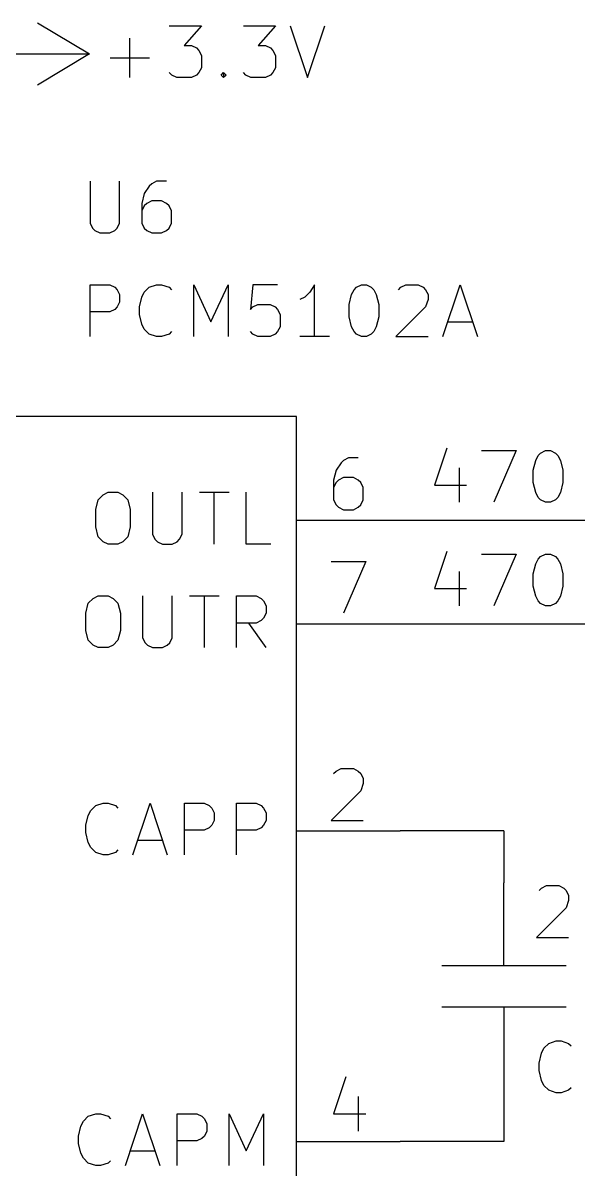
# Model space of a CAD drawing. Header units: inches. Extents: x 0.4 to 16.1, y -11.3 to -0.4.
# Drawn here: x 4.236 to 4.772, y -10.076 to -8.97 of the extents above; entities that cross this region are included whole.
import ezdxf

# ---------------------------------------------------------------- set-up
doc = ezdxf.new("R2010")
doc.units = ezdxf.units.IN
doc.header["$MEASUREMENT"] = 0
for name, color, linetype in [('GREENSIXTYFIVE', 129, 'CONTINUOUS'), ('LIGHTGREEN', 92, 'CONTINUOUS'), ('LIGHTRED', 12, 'CONTINUOUS'), ('RED', 14, 'CONTINUOUS'), ('WHITE', 250, 'CONTINUOUS')]:
    doc.layers.add(name, color=color, linetype=linetype)

msp = doc.modelspace()

# ---------------------------------------------------------------- linework, layer by layer
at = {"layer": 'GREENSIXTYFIVE', "linetype": 'CONTINUOUS'}
for p, q in [((4.3771, -8.9728), (4.4081, -8.9728)), ((4.3771, -8.9728), (4.4081, -8.9728)), ((4.4081, -8.9728), (4.3914, -8.9919)), ((4.4081, -8.9728), (4.3914, -8.9919)), ((4.4486, -8.9728), (4.4795, -8.9728)), ((4.4486, -8.9728), (4.4795, -8.9728)), ((4.4795, -8.9728), (4.4629, -8.9919)), ((4.4795, -8.9728), (4.4629, -8.9919)), ((4.4938, -8.9728), (4.5105, -9.0228)), ((4.4938, -8.9728), (4.5105, -9.0228)), ((4.5105, -9.0228), (4.5271, -8.9728)), ((4.5105, -9.0228), (4.5271, -8.9728)), ((4.339, -9.0228), (4.339, -8.9847)), ((4.339, -9.0228), (4.339, -8.9847)), ((4.3914, -8.9919), (4.3986, -8.9919)), ((4.3914, -8.9919), (4.3986, -8.9919)), ((4.3986, -8.9919), (4.4033, -8.9942)), ((4.3986, -8.9919), (4.4033, -8.9942)), ((4.4033, -8.9942), (4.4057, -8.9966)), ((4.4033, -8.9942), (4.4057, -8.9966)), ((4.4629, -8.9919), (4.47, -8.9919)), ((4.4629, -8.9919), (4.47, -8.9919)), ((4.47, -8.9919), (4.4748, -8.9942)), ((4.47, -8.9919), (4.4748, -8.9942)), ((4.4748, -8.9942), (4.4771, -8.9966)), ((4.4748, -8.9942), (4.4771, -8.9966)), ((4.32, -9.0038), (4.3581, -9.0038)), ((4.32, -9.0038), (4.3581, -9.0038)), ((4.4057, -8.9966), (4.4081, -9.0014)), ((4.4057, -8.9966), (4.4081, -9.0014)), ((4.4081, -9.0014), (4.4081, -9.0133)), ((4.4081, -9.0014), (4.4081, -9.0133)), ((4.4771, -8.9966), (4.4795, -9.0014)), ((4.4771, -8.9966), (4.4795, -9.0014)), ((4.4795, -9.0014), (4.4795, -9.0133)), ((4.4795, -9.0014), (4.4795, -9.0133)), ((4.4081, -9.0133), (4.4057, -9.018)), ((4.4081, -9.0133), (4.4057, -9.018)), ((4.4795, -9.0133), (4.4771, -9.018)), ((4.4795, -9.0133), (4.4771, -9.018)), ((4.3795, -9.0204), (4.3771, -9.018)), ((4.3795, -9.0204), (4.3771, -9.018)), ((4.3843, -9.0228), (4.3795, -9.0204)), ((4.3843, -9.0228), (4.3795, -9.0204)), ((4.3986, -9.0228), (4.3843, -9.0228)), ((4.3986, -9.0228), (4.3843, -9.0228)), ((4.4033, -9.0204), (4.3986, -9.0228)), ((4.4033, -9.0204), (4.3986, -9.0228)), ((4.4057, -9.018), (4.4033, -9.0204)), ((4.4057, -9.018), (4.4033, -9.0204)), ((4.4271, -9.0204), (4.4295, -9.018)), ((4.4271, -9.0204), (4.4295, -9.018)), ((4.4295, -9.0228), (4.4271, -9.0204)), ((4.4295, -9.0228), (4.4271, -9.0204)), ((4.4295, -9.018), (4.4319, -9.0204)), ((4.4295, -9.018), (4.4295, -9.0228)), ((4.4295, -9.018), (4.4319, -9.0204)), ((4.4295, -9.018), (4.4295, -9.0228)), ((4.4319, -9.0204), (4.4295, -9.0228)), ((4.4319, -9.0204), (4.4295, -9.0228)), ((4.451, -9.0204), (4.4486, -9.018)), ((4.451, -9.0204), (4.4486, -9.018)), ((4.4557, -9.0228), (4.451, -9.0204)), ((4.4557, -9.0228), (4.451, -9.0204)), ((4.47, -9.0228), (4.4557, -9.0228)), ((4.47, -9.0228), (4.4557, -9.0228)), ((4.4748, -9.0204), (4.47, -9.0228)), ((4.4748, -9.0204), (4.47, -9.0228)), ((4.4771, -9.018), (4.4748, -9.0204)), ((4.4771, -9.018), (4.4748, -9.0204)), ((4.3007, -9.1228), (4.3007, -9.1633)), ((4.3007, -9.1228), (4.3007, -9.1633)), ((4.3292, -9.1633), (4.3292, -9.1228)), ((4.3292, -9.1633), (4.3292, -9.1228)), ((4.3578, -9.1276), (4.353, -9.1347)), ((4.3578, -9.1276), (4.353, -9.1347)), ((4.3602, -9.1252), (4.3578, -9.1276)), ((4.3602, -9.1252), (4.3578, -9.1276)), ((4.3649, -9.1228), (4.3602, -9.1252)), ((4.3649, -9.1228), (4.3602, -9.1252)), ((4.3745, -9.1228), (4.3649, -9.1228)), ((4.3745, -9.1228), (4.3649, -9.1228)), ((4.353, -9.1347), (4.3507, -9.1442)), ((4.353, -9.1347), (4.3507, -9.1442)), ((4.3507, -9.1442), (4.3507, -9.1633)), ((4.3507, -9.1442), (4.3507, -9.1633)), ((4.353, -9.1466), (4.3507, -9.1514)), ((4.353, -9.1466), (4.3507, -9.1514)), ((4.3554, -9.1442), (4.353, -9.1466)), ((4.3554, -9.1442), (4.353, -9.1466)), ((4.3602, -9.1419), (4.3554, -9.1442)), ((4.3602, -9.1419), (4.3554, -9.1442)), ((4.3697, -9.1419), (4.3602, -9.1419)), ((4.3697, -9.1419), (4.3602, -9.1419)), ((4.3745, -9.1442), (4.3697, -9.1419)), ((4.3745, -9.1442), (4.3697, -9.1419)), ((4.3769, -9.1466), (4.3745, -9.1442)), ((4.3769, -9.1466), (4.3745, -9.1442)), ((4.3792, -9.1514), (4.3769, -9.1466)), ((4.3792, -9.1514), (4.3769, -9.1466)), ((4.3792, -9.1633), (4.3792, -9.1514)), ((4.3792, -9.1633), (4.3792, -9.1514)), ((4.3007, -9.1633), (4.303, -9.168)), ((4.3007, -9.1633), (4.303, -9.168)), ((4.303, -9.168), (4.3054, -9.1704)), ((4.303, -9.168), (4.3054, -9.1704)), ((4.3054, -9.1704), (4.3102, -9.1728)), ((4.3054, -9.1704), (4.3102, -9.1728)), ((4.3197, -9.1728), (4.3245, -9.1704)), ((4.3197, -9.1728), (4.3245, -9.1704)), ((4.3245, -9.1704), (4.3269, -9.168)), ((4.3245, -9.1704), (4.3269, -9.168)), ((4.3269, -9.168), (4.3292, -9.1633)), ((4.3269, -9.168), (4.3292, -9.1633)), ((4.3507, -9.1633), (4.353, -9.168)), ((4.3507, -9.1633), (4.353, -9.168)), ((4.353, -9.168), (4.3554, -9.1704)), ((4.353, -9.168), (4.3554, -9.1704)), ((4.3554, -9.1704), (4.3602, -9.1728)), ((4.3554, -9.1704), (4.3602, -9.1728)), ((4.3697, -9.1728), (4.3745, -9.1704)), ((4.3697, -9.1728), (4.3745, -9.1704)), ((4.3745, -9.1704), (4.3769, -9.168)), ((4.3745, -9.1704), (4.3769, -9.168)), ((4.3769, -9.168), (4.3792, -9.1633)), ((4.3769, -9.168), (4.3792, -9.1633)), ((4.3102, -9.1728), (4.3197, -9.1728)), ((4.3102, -9.1728), (4.3197, -9.1728)), ((4.3602, -9.1728), (4.3697, -9.1728)), ((4.3602, -9.1728), (4.3697, -9.1728)), ((4.3007, -9.2728), (4.3007, -9.2228)), ((4.3007, -9.2228), (4.3197, -9.2228)), ((4.3007, -9.2728), (4.3007, -9.2228)), ((4.3007, -9.2228), (4.3197, -9.2228)), ((4.3197, -9.2228), (4.3245, -9.2252)), ((4.3197, -9.2228), (4.3245, -9.2252)), ((4.3245, -9.2252), (4.3269, -9.2276)), ((4.3245, -9.2252), (4.3269, -9.2276)), ((4.3269, -9.2276), (4.3292, -9.2323)), ((4.3269, -9.2276), (4.3292, -9.2323)), ((4.353, -9.2299), (4.3578, -9.2252)), ((4.353, -9.2299), (4.3578, -9.2252)), ((4.3578, -9.2252), (4.3649, -9.2228)), ((4.3578, -9.2252), (4.3649, -9.2228)), ((4.3649, -9.2228), (4.3697, -9.2228)), ((4.3649, -9.2228), (4.3697, -9.2228)), ((4.3697, -9.2228), (4.3769, -9.2252)), ((4.3697, -9.2228), (4.3769, -9.2252)), ((4.3769, -9.2252), (4.3792, -9.2276)), ((4.3769, -9.2252), (4.3792, -9.2276)), ((4.4007, -9.2728), (4.4007, -9.2228)), ((4.4007, -9.2228), (4.4173, -9.2585)), ((4.4007, -9.2728), (4.4007, -9.2228)), ((4.4007, -9.2228), (4.4173, -9.2585)), ((4.4173, -9.2585), (4.434, -9.2228)), ((4.4173, -9.2585), (4.434, -9.2228)), ((4.434, -9.2228), (4.434, -9.2728)), ((4.434, -9.2228), (4.434, -9.2728)), ((4.4578, -9.2228), (4.4554, -9.2466)), ((4.4578, -9.2228), (4.4554, -9.2466)), ((4.4816, -9.2228), (4.4578, -9.2228)), ((4.4816, -9.2228), (4.4578, -9.2228)), ((4.5173, -9.2228), (4.5126, -9.2299)), ((4.5173, -9.2228), (4.5126, -9.2299)), ((4.5173, -9.2728), (4.5173, -9.2228)), ((4.5173, -9.2728), (4.5173, -9.2228)), ((4.553, -9.2323), (4.5554, -9.2276)), ((4.553, -9.2323), (4.5554, -9.2276)), ((4.5554, -9.2276), (4.5578, -9.2252)), ((4.5554, -9.2276), (4.5578, -9.2252)), ((4.5578, -9.2252), (4.5626, -9.2228)), ((4.5578, -9.2252), (4.5626, -9.2228)), ((4.5626, -9.2228), (4.5673, -9.2228)), ((4.5626, -9.2228), (4.5673, -9.2228)), ((4.5673, -9.2228), (4.5721, -9.2252)), ((4.5673, -9.2228), (4.5721, -9.2252)), ((4.5721, -9.2252), (4.5745, -9.2276)), ((4.5721, -9.2252), (4.5745, -9.2276)), ((4.5745, -9.2276), (4.5769, -9.2323)), ((4.5745, -9.2276), (4.5769, -9.2323)), ((4.5983, -9.2276), (4.6007, -9.2252)), ((4.5983, -9.2276), (4.6007, -9.2252)), ((4.6007, -9.2252), (4.6054, -9.2228)), ((4.6007, -9.2252), (4.6054, -9.2228)), ((4.6054, -9.2228), (4.6173, -9.2228)), ((4.6054, -9.2228), (4.6173, -9.2228)), ((4.6173, -9.2228), (4.6221, -9.2252)), ((4.6173, -9.2228), (4.6221, -9.2252)), ((4.6221, -9.2252), (4.6245, -9.2276)), ((4.6221, -9.2252), (4.6245, -9.2276)), ((4.6245, -9.2276), (4.6269, -9.2323)), ((4.6245, -9.2276), (4.6269, -9.2323)), ((4.6411, -9.2728), (4.6578, -9.2228)), ((4.6411, -9.2728), (4.6578, -9.2228)), ((4.6578, -9.2228), (4.6745, -9.2728)), ((4.6578, -9.2228), (4.6745, -9.2728)), ((4.3292, -9.2323), (4.3292, -9.2395)), ((4.3292, -9.2323), (4.3292, -9.2395)), ((4.3483, -9.2442), (4.3507, -9.2347)), ((4.3483, -9.2442), (4.3507, -9.2347)), ((4.3507, -9.2347), (4.353, -9.2299)), ((4.3507, -9.2347), (4.353, -9.2299)), ((4.5078, -9.2347), (4.503, -9.2371)), ((4.5078, -9.2347), (4.503, -9.2371)), ((4.5126, -9.2299), (4.5078, -9.2347)), ((4.5126, -9.2299), (4.5078, -9.2347)), ((4.5507, -9.2419), (4.553, -9.2323)), ((4.5507, -9.2419), (4.553, -9.2323)), ((4.5769, -9.2323), (4.5792, -9.2419)), ((4.5769, -9.2323), (4.5792, -9.2419)), ((4.6269, -9.2371), (4.6245, -9.2442)), ((4.6269, -9.2371), (4.6245, -9.2442)), ((4.6269, -9.2323), (4.6269, -9.2371)), ((4.6269, -9.2323), (4.6269, -9.2371)), ((4.3197, -9.249), (4.3007, -9.249)), ((4.3197, -9.249), (4.3007, -9.249)), ((4.3245, -9.2466), (4.3197, -9.249)), ((4.3245, -9.2466), (4.3197, -9.249)), ((4.3269, -9.2442), (4.3245, -9.2466)), ((4.3269, -9.2442), (4.3245, -9.2466)), ((4.3292, -9.2395), (4.3269, -9.2442)), ((4.3292, -9.2395), (4.3269, -9.2442)), ((4.3483, -9.2514), (4.3483, -9.2442)), ((4.3483, -9.2514), (4.3483, -9.2442)), ((4.4554, -9.2466), (4.4578, -9.2442)), ((4.4554, -9.2466), (4.4578, -9.2442)), ((4.4578, -9.2442), (4.4626, -9.2419)), ((4.4578, -9.2442), (4.4626, -9.2419)), ((4.4626, -9.2419), (4.4745, -9.2419)), ((4.4626, -9.2419), (4.4745, -9.2419)), ((4.4745, -9.2419), (4.4792, -9.2442)), ((4.4745, -9.2419), (4.4792, -9.2442)), ((4.4792, -9.2442), (4.4816, -9.2466)), ((4.4792, -9.2442), (4.4816, -9.2466)), ((4.4816, -9.2466), (4.484, -9.2514)), ((4.4816, -9.2466), (4.484, -9.2514)), ((4.5507, -9.2538), (4.5507, -9.2419)), ((4.5507, -9.2538), (4.5507, -9.2419)), ((4.5792, -9.2419), (4.5792, -9.2538)), ((4.5792, -9.2419), (4.5792, -9.2538)), ((4.6245, -9.2442), (4.5959, -9.2728)), ((4.6245, -9.2442), (4.5959, -9.2728)), ((4.3507, -9.2609), (4.3483, -9.2514)), ((4.3507, -9.2609), (4.3483, -9.2514)), ((4.353, -9.2657), (4.3507, -9.2609)), ((4.353, -9.2657), (4.3507, -9.2609)), ((4.484, -9.2514), (4.484, -9.2633)), ((4.484, -9.2514), (4.484, -9.2633)), ((4.553, -9.2633), (4.5507, -9.2538)), ((4.553, -9.2633), (4.5507, -9.2538)), ((4.5792, -9.2538), (4.5769, -9.2633)), ((4.5792, -9.2538), (4.5769, -9.2633)), ((4.6459, -9.2585), (4.6697, -9.2585)), ((4.6459, -9.2585), (4.6697, -9.2585)), ((4.3578, -9.2704), (4.353, -9.2657)), ((4.3578, -9.2704), (4.353, -9.2657)), ((4.3649, -9.2728), (4.3578, -9.2704)), ((4.3649, -9.2728), (4.3578, -9.2704)), ((4.3769, -9.2704), (4.3697, -9.2728)), ((4.3769, -9.2704), (4.3697, -9.2728)), ((4.3792, -9.268), (4.3769, -9.2704)), ((4.3792, -9.268), (4.3769, -9.2704)), ((4.4578, -9.2704), (4.4554, -9.268)), ((4.4578, -9.2704), (4.4554, -9.268)), ((4.4626, -9.2728), (4.4578, -9.2704)), ((4.4626, -9.2728), (4.4578, -9.2704)), ((4.4792, -9.2704), (4.4745, -9.2728)), ((4.4792, -9.2704), (4.4745, -9.2728)), ((4.4816, -9.268), (4.4792, -9.2704)), ((4.4816, -9.268), (4.4792, -9.2704)), ((4.484, -9.2633), (4.4816, -9.268)), ((4.484, -9.2633), (4.4816, -9.268)), ((4.5554, -9.268), (4.553, -9.2633)), ((4.5554, -9.268), (4.553, -9.2633)), ((4.5578, -9.2704), (4.5554, -9.268)), ((4.5578, -9.2704), (4.5554, -9.268)), ((4.5626, -9.2728), (4.5578, -9.2704)), ((4.5626, -9.2728), (4.5578, -9.2704)), ((4.5721, -9.2704), (4.5673, -9.2728)), ((4.5721, -9.2704), (4.5673, -9.2728)), ((4.5745, -9.268), (4.5721, -9.2704)), ((4.5745, -9.268), (4.5721, -9.2704)), ((4.5769, -9.2633), (4.5745, -9.268)), ((4.5769, -9.2633), (4.5745, -9.268)), ((4.3697, -9.2728), (4.3649, -9.2728)), ((4.3697, -9.2728), (4.3649, -9.2728)), ((4.4745, -9.2728), (4.4626, -9.2728)), ((4.4745, -9.2728), (4.4626, -9.2728)), ((4.5316, -9.2728), (4.503, -9.2728)), ((4.5316, -9.2728), (4.503, -9.2728)), ((4.5673, -9.2728), (4.5626, -9.2728)), ((4.5673, -9.2728), (4.5626, -9.2728)), ((4.5959, -9.2728), (4.6269, -9.2728)), ((4.5959, -9.2728), (4.6269, -9.2728)), ((4.645, -9.3804), (4.6331, -9.4161)), ((4.645, -9.3804), (4.6331, -9.4161)), ((4.6783, -9.3828), (4.7117, -9.3828)), ((4.6783, -9.3828), (4.7117, -9.3828)), ((4.7117, -9.3828), (4.6902, -9.4328)), ((4.7117, -9.3828), (4.6902, -9.4328)), ((4.7355, -9.3852), (4.7402, -9.3828)), ((4.7355, -9.3852), (4.7402, -9.3828)), ((4.7402, -9.3828), (4.745, -9.3828)), ((4.7402, -9.3828), (4.745, -9.3828)), ((4.745, -9.3828), (4.7498, -9.3852)), ((4.745, -9.3828), (4.7498, -9.3852)), ((4.7283, -9.4019), (4.7307, -9.3923)), ((4.7283, -9.4019), (4.7307, -9.3923)), ((4.7307, -9.3923), (4.7331, -9.3876)), ((4.7307, -9.3923), (4.7331, -9.3876)), ((4.7331, -9.3876), (4.7355, -9.3852)), ((4.7331, -9.3876), (4.7355, -9.3852)), ((4.7498, -9.3852), (4.7521, -9.3876)), ((4.7498, -9.3852), (4.7521, -9.3876)), ((4.7521, -9.3876), (4.7545, -9.3923)), ((4.7521, -9.3876), (4.7545, -9.3923)), ((4.7545, -9.3923), (4.7569, -9.4019)), ((4.7545, -9.3923), (4.7569, -9.4019)), ((4.6569, -9.3995), (4.6569, -9.4328)), ((4.6569, -9.3995), (4.6569, -9.4328)), ((4.7283, -9.4138), (4.7283, -9.4019)), ((4.7283, -9.4138), (4.7283, -9.4019)), ((4.7569, -9.4019), (4.7569, -9.4138)), ((4.7569, -9.4019), (4.7569, -9.4138)), ((4.7307, -9.4233), (4.7283, -9.4138)), ((4.7307, -9.4233), (4.7283, -9.4138)), ((4.7569, -9.4138), (4.7545, -9.4233)), ((4.7569, -9.4138), (4.7545, -9.4233)), ((4.3086, -9.4303), (4.3133, -9.4255)), ((4.3086, -9.4303), (4.3133, -9.4255)), ((4.3133, -9.4255), (4.3181, -9.4231)), ((4.3133, -9.4255), (4.3181, -9.4231)), ((4.3181, -9.4231), (4.3276, -9.4231)), ((4.3181, -9.4231), (4.3276, -9.4231)), ((4.3276, -9.4231), (4.3324, -9.4255)), ((4.3276, -9.4231), (4.3324, -9.4255)), ((4.3324, -9.4255), (4.3371, -9.4303)), ((4.3324, -9.4255), (4.3371, -9.4303)), ((4.3609, -9.4231), (4.3609, -9.4636)), ((4.3609, -9.4231), (4.3609, -9.4636)), ((4.3895, -9.4636), (4.3895, -9.4231)), ((4.3895, -9.4636), (4.3895, -9.4231)), ((4.4062, -9.4231), (4.4348, -9.4231)), ((4.4062, -9.4231), (4.4348, -9.4231)), ((4.4205, -9.4731), (4.4205, -9.4231)), ((4.4205, -9.4731), (4.4205, -9.4231)), ((4.4514, -9.4731), (4.4514, -9.4231)), ((4.4514, -9.4731), (4.4514, -9.4231)), ((4.6331, -9.4161), (4.664, -9.4161)), ((4.6331, -9.4161), (4.664, -9.4161)), ((4.7331, -9.428), (4.7307, -9.4233)), ((4.7331, -9.428), (4.7307, -9.4233)), ((4.7545, -9.4233), (4.7521, -9.428)), ((4.7545, -9.4233), (4.7521, -9.428)), ((4.3062, -9.4398), (4.3086, -9.4303)), ((4.3062, -9.4398), (4.3086, -9.4303)), ((4.3371, -9.4303), (4.3395, -9.4398)), ((4.3371, -9.4303), (4.3395, -9.4398)), ((4.7355, -9.4304), (4.7331, -9.428)), ((4.7355, -9.4304), (4.7331, -9.428)), ((4.7402, -9.4328), (4.7355, -9.4304)), ((4.7402, -9.4328), (4.7355, -9.4304)), ((4.745, -9.4328), (4.7402, -9.4328)), ((4.745, -9.4328), (4.7402, -9.4328)), ((4.7498, -9.4304), (4.745, -9.4328)), ((4.7498, -9.4304), (4.745, -9.4328)), ((4.7521, -9.428), (4.7498, -9.4304)), ((4.7521, -9.428), (4.7498, -9.4304)), ((4.3062, -9.4565), (4.3062, -9.4398)), ((4.3062, -9.4565), (4.3062, -9.4398)), ((4.3395, -9.4398), (4.3395, -9.4565)), ((4.3395, -9.4398), (4.3395, -9.4565)), ((4.3086, -9.466), (4.3062, -9.4565)), ((4.3086, -9.466), (4.3062, -9.4565)), ((4.3395, -9.4565), (4.3371, -9.466)), ((4.3395, -9.4565), (4.3371, -9.466)), ((4.3133, -9.4708), (4.3086, -9.466)), ((4.3133, -9.4708), (4.3086, -9.466)), ((4.3181, -9.4731), (4.3133, -9.4708)), ((4.3181, -9.4731), (4.3133, -9.4708)), ((4.3324, -9.4708), (4.3276, -9.4731)), ((4.3324, -9.4708), (4.3276, -9.4731)), ((4.3371, -9.466), (4.3324, -9.4708)), ((4.3371, -9.466), (4.3324, -9.4708)), ((4.3609, -9.4636), (4.3633, -9.4684)), ((4.3609, -9.4636), (4.3633, -9.4684)), ((4.3633, -9.4684), (4.3657, -9.4708)), ((4.3633, -9.4684), (4.3657, -9.4708)), ((4.3657, -9.4708), (4.3705, -9.4731)), ((4.3657, -9.4708), (4.3705, -9.4731)), ((4.38, -9.4731), (4.3848, -9.4708)), ((4.38, -9.4731), (4.3848, -9.4708)), ((4.3848, -9.4708), (4.3871, -9.4684)), ((4.3848, -9.4708), (4.3871, -9.4684)), ((4.3871, -9.4684), (4.3895, -9.4636)), ((4.3871, -9.4684), (4.3895, -9.4636)), ((4.3276, -9.4731), (4.3181, -9.4731)), ((4.3276, -9.4731), (4.3181, -9.4731)), ((4.3705, -9.4731), (4.38, -9.4731)), ((4.3705, -9.4731), (4.38, -9.4731)), ((4.4752, -9.4731), (4.4514, -9.4731)), ((4.4752, -9.4731), (4.4514, -9.4731)), ((4.645, -9.4804), (4.6331, -9.5161)), ((4.645, -9.4804), (4.6331, -9.5161)), ((4.6783, -9.4828), (4.7117, -9.4828)), ((4.6783, -9.4828), (4.7117, -9.4828)), ((4.7117, -9.4828), (4.6902, -9.5328)), ((4.7117, -9.4828), (4.6902, -9.5328)), ((4.7283, -9.5019), (4.7307, -9.4923)), ((4.7283, -9.5019), (4.7307, -9.4923)), ((4.7307, -9.4923), (4.7331, -9.4876)), ((4.7307, -9.4923), (4.7331, -9.4876)), ((4.7331, -9.4876), (4.7355, -9.4852)), ((4.7331, -9.4876), (4.7355, -9.4852)), ((4.7355, -9.4852), (4.7402, -9.4828)), ((4.7355, -9.4852), (4.7402, -9.4828)), ((4.7402, -9.4828), (4.745, -9.4828)), ((4.7402, -9.4828), (4.745, -9.4828)), ((4.745, -9.4828), (4.7498, -9.4852)), ((4.745, -9.4828), (4.7498, -9.4852)), ((4.7498, -9.4852), (4.7521, -9.4876)), ((4.7498, -9.4852), (4.7521, -9.4876)), ((4.7521, -9.4876), (4.7545, -9.4923)), ((4.7521, -9.4876), (4.7545, -9.4923)), ((4.7545, -9.4923), (4.7569, -9.5019)), ((4.7545, -9.4923), (4.7569, -9.5019)), ((4.6569, -9.4995), (4.6569, -9.5328)), ((4.6569, -9.4995), (4.6569, -9.5328)), ((4.7283, -9.5138), (4.7283, -9.5019)), ((4.7283, -9.5138), (4.7283, -9.5019)), ((4.7569, -9.5019), (4.7569, -9.5138)), ((4.7569, -9.5019), (4.7569, -9.5138)), ((4.7307, -9.5233), (4.7283, -9.5138)), ((4.7307, -9.5233), (4.7283, -9.5138)), ((4.7569, -9.5138), (4.7545, -9.5233)), ((4.7569, -9.5138), (4.7545, -9.5233)), ((4.299, -9.5303), (4.3038, -9.5255)), ((4.299, -9.5303), (4.3038, -9.5255)), ((4.3038, -9.5255), (4.3086, -9.5231)), ((4.3038, -9.5255), (4.3086, -9.5231)), ((4.3086, -9.5231), (4.3181, -9.5231)), ((4.3086, -9.5231), (4.3181, -9.5231)), ((4.3181, -9.5231), (4.3229, -9.5255)), ((4.3181, -9.5231), (4.3229, -9.5255)), ((4.3229, -9.5255), (4.3276, -9.5303)), ((4.3229, -9.5255), (4.3276, -9.5303)), ((4.3514, -9.5231), (4.3514, -9.5636)), ((4.3514, -9.5231), (4.3514, -9.5636)), ((4.38, -9.5636), (4.38, -9.5231)), ((4.38, -9.5636), (4.38, -9.5231)), ((4.3967, -9.5231), (4.4252, -9.5231)), ((4.3967, -9.5231), (4.4252, -9.5231)), ((4.411, -9.5731), (4.411, -9.5231)), ((4.411, -9.5731), (4.411, -9.5231)), ((4.4419, -9.5731), (4.4419, -9.5231)), ((4.4419, -9.5231), (4.4609, -9.5231)), ((4.4419, -9.5731), (4.4419, -9.5231)), ((4.4419, -9.5231), (4.4609, -9.5231)), ((4.4609, -9.5231), (4.4657, -9.5255)), ((4.4609, -9.5231), (4.4657, -9.5255)), ((4.4657, -9.5255), (4.4681, -9.5279)), ((4.4657, -9.5255), (4.4681, -9.5279)), ((4.6331, -9.5161), (4.664, -9.5161)), ((4.6331, -9.5161), (4.664, -9.5161)), ((4.7331, -9.528), (4.7307, -9.5233)), ((4.7331, -9.528), (4.7307, -9.5233)), ((4.7545, -9.5233), (4.7521, -9.528)), ((4.7545, -9.5233), (4.7521, -9.528)), ((4.2967, -9.5398), (4.299, -9.5303)), ((4.2967, -9.5398), (4.299, -9.5303)), ((4.3276, -9.5303), (4.33, -9.5398)), ((4.3276, -9.5303), (4.33, -9.5398)), ((4.4681, -9.5279), (4.4705, -9.5327)), ((4.4681, -9.5279), (4.4705, -9.5327)), ((4.4705, -9.5327), (4.4705, -9.5398)), ((4.4705, -9.5327), (4.4705, -9.5398)), ((4.7355, -9.5304), (4.7331, -9.528)), ((4.7355, -9.5304), (4.7331, -9.528)), ((4.7402, -9.5328), (4.7355, -9.5304)), ((4.7402, -9.5328), (4.7355, -9.5304)), ((4.745, -9.5328), (4.7402, -9.5328)), ((4.745, -9.5328), (4.7402, -9.5328)), ((4.7498, -9.5304), (4.745, -9.5328)), ((4.7498, -9.5304), (4.745, -9.5328)), ((4.7521, -9.528), (4.7498, -9.5304)), ((4.7521, -9.528), (4.7498, -9.5304)), ((4.2967, -9.5565), (4.2967, -9.5398)), ((4.2967, -9.5565), (4.2967, -9.5398)), ((4.33, -9.5398), (4.33, -9.5565)), ((4.33, -9.5398), (4.33, -9.5565)), ((4.4657, -9.5469), (4.4609, -9.5493)), ((4.4657, -9.5469), (4.4609, -9.5493)), ((4.4681, -9.5446), (4.4657, -9.5469)), ((4.4681, -9.5446), (4.4657, -9.5469)), ((4.4705, -9.5398), (4.4681, -9.5446)), ((4.4705, -9.5398), (4.4681, -9.5446)), ((4.299, -9.566), (4.2967, -9.5565)), ((4.299, -9.566), (4.2967, -9.5565)), ((4.33, -9.5565), (4.3276, -9.566)), ((4.33, -9.5565), (4.3276, -9.566)), ((4.4609, -9.5493), (4.4419, -9.5493)), ((4.4609, -9.5493), (4.4419, -9.5493)), ((4.4705, -9.5731), (4.4538, -9.5493)), ((4.4705, -9.5731), (4.4538, -9.5493)), ((4.3038, -9.5708), (4.299, -9.566)), ((4.3038, -9.5708), (4.299, -9.566)), ((4.3086, -9.5731), (4.3038, -9.5708)), ((4.3086, -9.5731), (4.3038, -9.5708)), ((4.3229, -9.5708), (4.3181, -9.5731)), ((4.3229, -9.5708), (4.3181, -9.5731)), ((4.3276, -9.566), (4.3229, -9.5708)), ((4.3276, -9.566), (4.3229, -9.5708)), ((4.3514, -9.5636), (4.3538, -9.5684)), ((4.3514, -9.5636), (4.3538, -9.5684)), ((4.3538, -9.5684), (4.3562, -9.5708)), ((4.3538, -9.5684), (4.3562, -9.5708)), ((4.3562, -9.5708), (4.3609, -9.5731)), ((4.3562, -9.5708), (4.3609, -9.5731)), ((4.3705, -9.5731), (4.3752, -9.5708)), ((4.3705, -9.5731), (4.3752, -9.5708)), ((4.3752, -9.5708), (4.3776, -9.5684)), ((4.3752, -9.5708), (4.3776, -9.5684)), ((4.3776, -9.5684), (4.38, -9.5636)), ((4.3776, -9.5684), (4.38, -9.5636)), ((4.3181, -9.5731), (4.3086, -9.5731)), ((4.3181, -9.5731), (4.3086, -9.5731)), ((4.3609, -9.5731), (4.3705, -9.5731)), ((4.3609, -9.5731), (4.3705, -9.5731)), ((4.3014, -9.7303), (4.3062, -9.7255)), ((4.3014, -9.7303), (4.3062, -9.7255)), ((4.3062, -9.7255), (4.3133, -9.7231)), ((4.3062, -9.7255), (4.3133, -9.7231)), ((4.3133, -9.7231), (4.3181, -9.7231)), ((4.3133, -9.7231), (4.3181, -9.7231)), ((4.3181, -9.7231), (4.3252, -9.7255)), ((4.3181, -9.7231), (4.3252, -9.7255)), ((4.3252, -9.7255), (4.3276, -9.7279)), ((4.3252, -9.7255), (4.3276, -9.7279)), ((4.3419, -9.7731), (4.3586, -9.7231)), ((4.3419, -9.7731), (4.3586, -9.7231)), ((4.3586, -9.7231), (4.3752, -9.7731)), ((4.3586, -9.7231), (4.3752, -9.7731)), ((4.3919, -9.7731), (4.3919, -9.7231)), ((4.3919, -9.7231), (4.4109, -9.7231)), ((4.3919, -9.7731), (4.3919, -9.7231)), ((4.3919, -9.7231), (4.4109, -9.7231)), ((4.4109, -9.7231), (4.4157, -9.7255)), ((4.4109, -9.7231), (4.4157, -9.7255)), ((4.4157, -9.7255), (4.4181, -9.7279)), ((4.4157, -9.7255), (4.4181, -9.7279)), ((4.4419, -9.7731), (4.4419, -9.7231)), ((4.4419, -9.7231), (4.4609, -9.7231)), ((4.4419, -9.7731), (4.4419, -9.7231)), ((4.4419, -9.7231), (4.4609, -9.7231)), ((4.4609, -9.7231), (4.4657, -9.7255)), ((4.4609, -9.7231), (4.4657, -9.7255)), ((4.4657, -9.7255), (4.4681, -9.7279)), ((4.4657, -9.7255), (4.4681, -9.7279)), ((4.2967, -9.7446), (4.299, -9.735)), ((4.2967, -9.7446), (4.299, -9.735)), ((4.299, -9.735), (4.3014, -9.7303)), ((4.299, -9.735), (4.3014, -9.7303)), ((4.4181, -9.7279), (4.4205, -9.7327)), ((4.4181, -9.7279), (4.4205, -9.7327)), ((4.4205, -9.7327), (4.4205, -9.7398)), ((4.4205, -9.7327), (4.4205, -9.7398)), ((4.4681, -9.7279), (4.4705, -9.7327)), ((4.4681, -9.7279), (4.4705, -9.7327)), ((4.4705, -9.7327), (4.4705, -9.7398)), ((4.4705, -9.7327), (4.4705, -9.7398)), ((4.2967, -9.7517), (4.2967, -9.7446)), ((4.2967, -9.7517), (4.2967, -9.7446)), ((4.4157, -9.7469), (4.4109, -9.7493)), ((4.4157, -9.7469), (4.4109, -9.7493)), ((4.4181, -9.7446), (4.4157, -9.7469)), ((4.4181, -9.7446), (4.4157, -9.7469)), ((4.4205, -9.7398), (4.4181, -9.7446)), ((4.4205, -9.7398), (4.4181, -9.7446)), ((4.4657, -9.7469), (4.4609, -9.7493)), ((4.4657, -9.7469), (4.4609, -9.7493)), ((4.4681, -9.7446), (4.4657, -9.7469)), ((4.4681, -9.7446), (4.4657, -9.7469)), ((4.4705, -9.7398), (4.4681, -9.7446)), ((4.4705, -9.7398), (4.4681, -9.7446)), ((4.299, -9.7612), (4.2967, -9.7517)), ((4.299, -9.7612), (4.2967, -9.7517)), ((4.3467, -9.7588), (4.3705, -9.7588)), ((4.3467, -9.7588), (4.3705, -9.7588)), ((4.4109, -9.7493), (4.3919, -9.7493)), ((4.4109, -9.7493), (4.3919, -9.7493)), ((4.4609, -9.7493), (4.4419, -9.7493)), ((4.4609, -9.7493), (4.4419, -9.7493)), ((4.3014, -9.766), (4.299, -9.7612)), ((4.3014, -9.766), (4.299, -9.7612)), ((4.3062, -9.7708), (4.3014, -9.766)), ((4.3062, -9.7708), (4.3014, -9.766)), ((4.3276, -9.7684), (4.3252, -9.7708)), ((4.3276, -9.7684), (4.3252, -9.7708)), ((4.3133, -9.7731), (4.3062, -9.7708)), ((4.3133, -9.7731), (4.3062, -9.7708)), ((4.3181, -9.7731), (4.3133, -9.7731)), ((4.3181, -9.7731), (4.3133, -9.7731)), ((4.3252, -9.7708), (4.3181, -9.7731)), ((4.3252, -9.7708), (4.3181, -9.7731)), ((4.7363, -9.8052), (4.741, -9.8028)), ((4.7363, -9.8052), (4.741, -9.8028)), ((4.741, -9.8028), (4.7529, -9.8028)), ((4.741, -9.8028), (4.7529, -9.8028)), ((4.7529, -9.8028), (4.7577, -9.8052)), ((4.7529, -9.8028), (4.7577, -9.8052)), ((4.7339, -9.8076), (4.7363, -9.8052)), ((4.7339, -9.8076), (4.7363, -9.8052)), ((4.7577, -9.8052), (4.7601, -9.8076)), ((4.7577, -9.8052), (4.7601, -9.8076)), ((4.7601, -9.8076), (4.7625, -9.8123)), ((4.7601, -9.8076), (4.7625, -9.8123)), ((4.7625, -9.8123), (4.7625, -9.8171)), ((4.7625, -9.8123), (4.7625, -9.8171)), ((4.7601, -9.8242), (4.7315, -9.8528)), ((4.7601, -9.8242), (4.7315, -9.8528)), ((4.7625, -9.8171), (4.7601, -9.8242)), ((4.7625, -9.8171), (4.7601, -9.8242)), ((4.7315, -9.8528), (4.7625, -9.8528)), ((4.7315, -9.8528), (4.7625, -9.8528)), ((4.7387, -9.9599), (4.7434, -9.9552)), ((4.7387, -9.9599), (4.7434, -9.9552)), ((4.7434, -9.9552), (4.7506, -9.9528)), ((4.7434, -9.9552), (4.7506, -9.9528)), ((4.7506, -9.9528), (4.7553, -9.9528)), ((4.7506, -9.9528), (4.7553, -9.9528)), ((4.7553, -9.9528), (4.7625, -9.9552)), ((4.7553, -9.9528), (4.7625, -9.9552)), ((4.7625, -9.9552), (4.7649, -9.9576)), ((4.7625, -9.9552), (4.7649, -9.9576)), ((4.7339, -9.9742), (4.7363, -9.9647)), ((4.7339, -9.9742), (4.7363, -9.9647)), ((4.7363, -9.9647), (4.7387, -9.9599)), ((4.7363, -9.9647), (4.7387, -9.9599)), ((4.7339, -9.9814), (4.7339, -9.9742)), ((4.7339, -9.9814), (4.7339, -9.9742)), ((4.7363, -9.9909), (4.7339, -9.9814)), ((4.7363, -9.9909), (4.7339, -9.9814)), ((4.7387, -9.9957), (4.7363, -9.9909)), ((4.7387, -9.9957), (4.7363, -9.9909)), ((4.7434, -10.0004), (4.7387, -9.9957)), ((4.7434, -10.0004), (4.7387, -9.9957)), ((4.7506, -10.0028), (4.7434, -10.0004)), ((4.7506, -10.0028), (4.7434, -10.0004)), ((4.7625, -10.0004), (4.7553, -10.0028)), ((4.7625, -10.0004), (4.7553, -10.0028)), ((4.7649, -9.998), (4.7625, -10.0004)), ((4.7649, -9.998), (4.7625, -10.0004)), ((4.7553, -10.0028), (4.7506, -10.0028)), ((4.7553, -10.0028), (4.7506, -10.0028)), ((4.299, -10.0255), (4.3062, -10.0231)), ((4.299, -10.0255), (4.3062, -10.0231)), ((4.3062, -10.0231), (4.3109, -10.0231)), ((4.3062, -10.0231), (4.3109, -10.0231)), ((4.3109, -10.0231), (4.3181, -10.0255)), ((4.3109, -10.0231), (4.3181, -10.0255)), ((4.3348, -10.0731), (4.3514, -10.0231)), ((4.3348, -10.0731), (4.3514, -10.0231)), ((4.3514, -10.0231), (4.3681, -10.0731)), ((4.3514, -10.0231), (4.3681, -10.0731)), ((4.3848, -10.0731), (4.3848, -10.0231)), ((4.3848, -10.0231), (4.4038, -10.0231)), ((4.3848, -10.0731), (4.3848, -10.0231)), ((4.3848, -10.0231), (4.4038, -10.0231)), ((4.4038, -10.0231), (4.4086, -10.0255)), ((4.4038, -10.0231), (4.4086, -10.0255)), ((4.4348, -10.0731), (4.4348, -10.0231)), ((4.4348, -10.0231), (4.4514, -10.0588)), ((4.4348, -10.0731), (4.4348, -10.0231)), ((4.4348, -10.0231), (4.4514, -10.0588)), ((4.4514, -10.0588), (4.4681, -10.0231)), ((4.4514, -10.0588), (4.4681, -10.0231)), ((4.4681, -10.0231), (4.4681, -10.0731)), ((4.4681, -10.0231), (4.4681, -10.0731)), ((4.2895, -10.0446), (4.2919, -10.035)), ((4.2895, -10.0446), (4.2919, -10.035)), ((4.2919, -10.035), (4.2943, -10.0303)), ((4.2919, -10.035), (4.2943, -10.0303)), ((4.2943, -10.0303), (4.299, -10.0255)), ((4.2943, -10.0303), (4.299, -10.0255)), ((4.3181, -10.0255), (4.3205, -10.0279)), ((4.3181, -10.0255), (4.3205, -10.0279)), ((4.4086, -10.0255), (4.411, -10.0279)), ((4.4086, -10.0255), (4.411, -10.0279)), ((4.411, -10.0279), (4.4133, -10.0327)), ((4.411, -10.0279), (4.4133, -10.0327)), ((4.4133, -10.0327), (4.4133, -10.0398)), ((4.4133, -10.0327), (4.4133, -10.0398)), ((4.2895, -10.0517), (4.2895, -10.0446)), ((4.2895, -10.0517), (4.2895, -10.0446)), ((4.411, -10.0446), (4.4086, -10.0469)), ((4.411, -10.0446), (4.4086, -10.0469)), ((4.4133, -10.0398), (4.411, -10.0446)), ((4.4133, -10.0398), (4.411, -10.0446)), ((4.2919, -10.0612), (4.2895, -10.0517)), ((4.2919, -10.0612), (4.2895, -10.0517)), ((4.4038, -10.0493), (4.3848, -10.0493)), ((4.4038, -10.0493), (4.3848, -10.0493)), ((4.4086, -10.0469), (4.4038, -10.0493)), ((4.4086, -10.0469), (4.4038, -10.0493)), ((4.2943, -10.066), (4.2919, -10.0612)), ((4.2943, -10.066), (4.2919, -10.0612)), ((4.299, -10.0708), (4.2943, -10.066)), ((4.299, -10.0708), (4.2943, -10.066)), ((4.3205, -10.0684), (4.3181, -10.0708)), ((4.3205, -10.0684), (4.3181, -10.0708)), ((4.3395, -10.0588), (4.3633, -10.0588)), ((4.3395, -10.0588), (4.3633, -10.0588)), ((4.3062, -10.0731), (4.299, -10.0708)), ((4.3062, -10.0731), (4.299, -10.0708)), ((4.3109, -10.0731), (4.3062, -10.0731)), ((4.3109, -10.0731), (4.3062, -10.0731)), ((4.3181, -10.0708), (4.3109, -10.0731)), ((4.3181, -10.0708), (4.3109, -10.0731))]:
    msp.add_line(p, q, dxfattribs=at)
at = {"layer": 'LIGHTGREEN', "linetype": 'CONTINUOUS'}
for p, q in [((4.6, -9.45), (4.8, -9.45)), ((4.6, -9.55), (4.8, -9.55)), ((4.7, -9.75), (4.6, -9.75)), ((4.7, -9.75), (4.7, -9.8)), ((4.7, -10), (4.7, -10.05)), ((4.7, -10.05), (4.6, -10.05))]:
    msp.add_line(p, q, dxfattribs=at)
at = {"layer": 'LIGHTRED', "linetype": 'CONTINUOUS'}
for p, q in [((4.5452, -9.3923), (4.5429, -9.3946)), ((4.5452, -9.3923), (4.5429, -9.3946)), ((4.55, -9.3899), (4.5452, -9.3923)), ((4.55, -9.3899), (4.5452, -9.3923)), ((4.5595, -9.3899), (4.55, -9.3899)), ((4.5595, -9.3899), (4.55, -9.3899)), ((4.5381, -9.4018), (4.5357, -9.4113)), ((4.5381, -9.4018), (4.5357, -9.4113)), ((4.5429, -9.3946), (4.5381, -9.4018)), ((4.5429, -9.3946), (4.5381, -9.4018)), ((4.5357, -9.4113), (4.5357, -9.4304)), ((4.5357, -9.4113), (4.5357, -9.4304)), ((4.5381, -9.4137), (4.5357, -9.4184)), ((4.5381, -9.4137), (4.5357, -9.4184)), ((4.5405, -9.4113), (4.5381, -9.4137)), ((4.5405, -9.4113), (4.5381, -9.4137)), ((4.5452, -9.4089), (4.5405, -9.4113)), ((4.5452, -9.4089), (4.5405, -9.4113)), ((4.5548, -9.4089), (4.5452, -9.4089)), ((4.5548, -9.4089), (4.5452, -9.4089)), ((4.5595, -9.4113), (4.5548, -9.4089)), ((4.5595, -9.4113), (4.5548, -9.4089)), ((4.5619, -9.4137), (4.5595, -9.4113)), ((4.5619, -9.4137), (4.5595, -9.4113)), ((4.5643, -9.4184), (4.5619, -9.4137)), ((4.5643, -9.4184), (4.5619, -9.4137)), ((4.5643, -9.4304), (4.5643, -9.4184)), ((4.5643, -9.4304), (4.5643, -9.4184)), ((4.5357, -9.4304), (4.5381, -9.4351)), ((4.5357, -9.4304), (4.5381, -9.4351)), ((4.5381, -9.4351), (4.5405, -9.4375)), ((4.5381, -9.4351), (4.5405, -9.4375)), ((4.5405, -9.4375), (4.5452, -9.4399)), ((4.5405, -9.4375), (4.5452, -9.4399)), ((4.5548, -9.4399), (4.5595, -9.4375)), ((4.5548, -9.4399), (4.5595, -9.4375)), ((4.5595, -9.4375), (4.5619, -9.4351)), ((4.5595, -9.4375), (4.5619, -9.4351)), ((4.5619, -9.4351), (4.5643, -9.4304)), ((4.5619, -9.4351), (4.5643, -9.4304)), ((4.5452, -9.4399), (4.5548, -9.4399)), ((4.5452, -9.4399), (4.5548, -9.4399)), ((4.5333, -9.4899), (4.5667, -9.4899)), ((4.5333, -9.4899), (4.5667, -9.4899)), ((4.5667, -9.4899), (4.5452, -9.5399)), ((4.5667, -9.4899), (4.5452, -9.5399)), ((4.5357, -9.6946), (4.5381, -9.6923)), ((4.5357, -9.6946), (4.5381, -9.6923)), ((4.5381, -9.6923), (4.5429, -9.6899)), ((4.5381, -9.6923), (4.5429, -9.6899)), ((4.5429, -9.6899), (4.5548, -9.6899)), ((4.5429, -9.6899), (4.5548, -9.6899)), ((4.5548, -9.6899), (4.5595, -9.6923)), ((4.5548, -9.6899), (4.5595, -9.6923)), ((4.5595, -9.6923), (4.5619, -9.6946)), ((4.5595, -9.6923), (4.5619, -9.6946)), ((4.5619, -9.6946), (4.5643, -9.6994)), ((4.5619, -9.6946), (4.5643, -9.6994)), ((4.5643, -9.6994), (4.5643, -9.7042)), ((4.5643, -9.6994), (4.5643, -9.7042)), ((4.5619, -9.7113), (4.5333, -9.7399)), ((4.5619, -9.7113), (4.5333, -9.7399)), ((4.5643, -9.7042), (4.5619, -9.7113)), ((4.5643, -9.7042), (4.5619, -9.7113)), ((4.5333, -9.7399), (4.5643, -9.7399)), ((4.5333, -9.7399), (4.5643, -9.7399)), ((4.5476, -9.9875), (4.5357, -10.0232)), ((4.5476, -9.9875), (4.5357, -10.0232)), ((4.5595, -10.0065), (4.5595, -10.0399)), ((4.5595, -10.0065), (4.5595, -10.0399)), ((4.5357, -10.0232), (4.5667, -10.0232)), ((4.5357, -10.0232), (4.5667, -10.0232))]:
    msp.add_line(p, q, dxfattribs=at)
at = {"layer": 'RED', "linetype": 'CONTINUOUS'}
for p, q in [((4.25, -8.97), (4.3, -9)), ((4.2, -9), (4.3, -9)), ((4.3, -9), (4.25, -9.03)), ((4.5, -9.35), (3.7, -9.35)), ((4.5, -10.45), (4.5, -9.35)), ((4.5, -9.45), (4.6, -9.45)), ((4.5, -9.45), (4.6, -9.45)), ((4.5, -9.55), (4.6, -9.55)), ((4.5, -9.55), (4.6, -9.55)), ((4.5, -9.75), (4.6, -9.75)), ((4.5, -9.75), (4.6, -9.75)), ((4.7, -9.88), (4.7, -9.8)), ((4.7, -9.88), (4.7, -9.8)), ((4.64, -9.88), (4.76, -9.88)), ((4.64, -9.92), (4.76, -9.92)), ((4.7, -9.92), (4.7, -10)), ((4.7, -9.92), (4.7, -10)), ((4.5, -10.05), (4.6, -10.05)), ((4.5, -10.05), (4.6, -10.05))]:
    msp.add_line(p, q, dxfattribs=at)
at = {"layer": 'WHITE', "linetype": 'CONTINUOUS'}
for p, q in [((4.5, -9.35), (3.7, -9.35)), ((4.5, -10.45), (4.5, -9.35))]:
    msp.add_line(p, q, dxfattribs=at)

doc.saveas('drawing.dxf')
